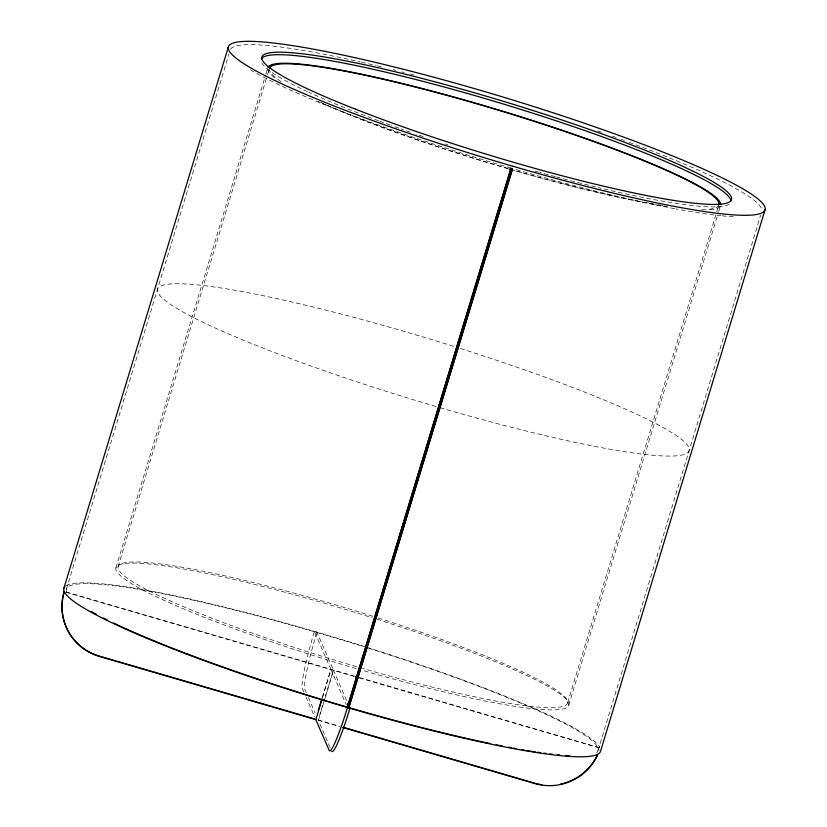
<?xml version="1.0" encoding="UTF-8"?>
<svg xmlns="http://www.w3.org/2000/svg" width="827" height="827" viewBox="0 0 827 827"><rect width="100%" height="100%" fill="white"/><g stroke="black" fill="none" stroke-linecap="round" stroke-linejoin="round"><path stroke-width="0.62" stroke-dasharray="4.13 3.1" d="M66.387 589.124L229.017 53.827M115.894 567.87L265.508 75.422M265.88 74.182L267.762 68.01A236.605 26.784 16.9 0 0 274.409 77.573M118.075 566.712L267.183 75.939M267.555 74.709L269.437 68.527M322.344 697.306L330.862 669.27L314.415 631.404L316.927 632.138L333.374 670.004L318.188 719.986L339.215 726.127M322.499 697.668L331.017 669.622L346.296 704.79M330.159 747.536L318.343 720.348L324.639 699.621M325.011 698.401L333.529 670.356L347.278 702.009M567.58 702.94L718.57 205.995M568.749 705.121L718.374 212.673M718.746 211.443L720.617 205.272A236.605 26.784 16.9 0 1 709.535 209.831M598.035 750.43L760.675 215.134M66.625 592.122L354.463 676.155M359.311 677.571L600.082 747.866A52.577 51.998 -23.5 0 1 599.306 750.234M65.55 592.122L354.618 676.517M359.425 677.923L599.399 747.98M318.343 720.348L339.37 726.488M306.372 692.799L304.832 689.253A52.577 5.003 -73.7 0 1 316.927 632.138M308.43 697.523L315.108 712.895M303.86 692.065L302.32 688.519A52.577 5.003 -73.7 0 1 314.415 631.404M305.918 696.799L314.653 716.895M378.342 618.038A234.858 26.588 16.9 0 1 567.529 703.115A234.858 26.588 16.9 0 1 362.608 668.412M356.675 666.686A234.858 26.588 16.9 0 1 118.147 566.464A234.858 26.588 16.9 0 1 373.608 616.539M376.905 619.206A236.605 26.784 16.9 0 1 568.728 705.224A236.605 26.784 16.9 0 1 362.247 670.325M356.272 668.598A236.605 26.784 16.9 0 1 115.945 567.684A236.605 26.784 16.9 0 1 372.14 617.686M667.74 206.616A236.605 26.784 16.9 0 1 514.115 170.476M508.14 168.739A236.605 26.784 16.9 0 1 327.451 105.629M326.241 105.101A236.605 26.784 16.9 0 1 318.085 101.483M718.942 204.755A234.858 26.588 16.9 0 1 699.89 209.479M662.665 205.499A234.858 26.588 16.9 0 1 513.96 170.228M508.036 168.501A234.858 26.588 16.9 0 1 318.271 101.235M281.077 81.646A234.858 26.588 16.9 0 1 269.344 69.334M729.145 204.176A245.371 27.777 16.9 0 1 598.21 187.564M595.719 186.964A245.371 27.777 16.9 0 1 568.469 180.131M567.281 179.821A245.371 27.777 16.9 0 1 556.478 176.978M555.268 176.647A245.371 27.777 16.9 0 1 539.804 172.45M538.615 172.119A245.371 27.777 16.9 0 1 535.028 171.127M447.665 144.735A245.371 27.777 16.9 0 1 445.35 143.981M423.104 136.569A245.371 27.777 16.9 0 1 416.074 134.16M410.275 132.155A245.371 27.777 16.9 0 1 401.126 128.94M398.697 128.082A245.371 27.777 16.9 0 1 391.502 125.497M390.313 125.073A245.371 27.777 16.9 0 1 379.769 121.218M378.539 120.763A245.371 27.777 16.9 0 1 308.667 92.21M307.634 91.735A245.371 27.777 16.9 0 1 261.88 63.121M733.394 216.736A277.789 31.447 16.9 0 1 722.343 215.868M721.134 215.744A277.789 31.447 16.9 0 1 675.876 208.9M674.687 208.673A277.789 31.447 16.9 0 1 513.526 168.853M510.952 168.098A277.789 31.447 16.9 0 1 247.904 68.341M230.537 49.227A277.789 31.447 16.9 0 1 360.179 61.891M361.389 62.159A277.789 31.447 16.9 0 1 376.161 65.591M377.412 65.891A277.789 31.447 16.9 0 1 383.728 67.411M393.27 69.747A277.789 31.447 16.9 0 1 395.688 70.347M401.757 71.877A277.789 31.447 16.9 0 1 404.207 72.497M410.285 74.048A277.789 31.447 16.9 0 1 413.913 74.988M598.055 131.069A277.789 31.447 16.9 0 1 601.56 132.299M612.466 136.186A277.789 31.447 16.9 0 1 616.105 137.499M620.912 139.246A277.789 31.447 16.9 0 1 624.478 140.549M629.192 142.296A277.789 31.447 16.9 0 1 761.429 208.363M65.829 585.878A280.425 31.746 16.9 0 1 365.369 646.848M366.578 647.231A280.425 31.746 16.9 0 1 599.751 747.226M66.687 592.173A277.789 31.447 16.9 0 1 363.828 646.673M368.656 648.203A277.789 31.447 16.9 0 1 596.164 752.911M460.484 348.518A277.789 31.447 16.9 0 1 689.087 450.736A277.789 31.447 16.9 0 1 440.936 407.959M436.067 406.533A277.789 31.447 16.9 0 1 157.543 289.078A277.789 31.447 16.9 0 1 455.522 346.947"/><path stroke-width="1.24" d="M63.865 588.359L228.386 46.86M318.271 710.724L321.6 699.745M347.319 707.137L347.474 707.498A52.577 5.003 -73.7 0 1 329.187 750.347L315.831 719.614L322.127 698.887M64.919 586.622A280.425 31.746 16.9 0 0 347.33 707.457L510.952 168.098M347.33 707.457L511.086 168.45L512.492 168.863L348.736 707.86A280.425 31.746 16.9 0 0 600.557 751.185L765.089 209.644M355.6 676.496L358.184 677.241M355.713 676.837L358.339 677.602M347.474 707.498L349.986 708.232A52.577 5.003 -73.7 0 1 331.699 751.081M314.436 718.89L99.219 656.059A52.577 51.998 -23.5 0 1 64.155 591.408L64.31 591.76A52.577 51.998 -23.5 0 0 99.374 656.411L315.873 719.624M342.895 727.202L534.656 783.19A52.577 51.998 -23.5 0 0 541.954 784.761M343.081 727.564L534.811 783.541A52.577 51.998 -23.5 0 0 597.559 755.185M512.492 168.863L348.736 707.86M347.795 703.188L349.325 706.703M349.986 708.232L349.831 707.871A277.789 31.447 16.9 0 0 419.734 727.057M512.916 170.135A236.605 26.784 16.9 0 1 509.329 169.09M268.062 67.245A236.605 26.784 16.9 0 1 500.728 110.632A236.605 26.784 16.9 0 1 720.71 204.455M512.781 169.886A234.858 26.588 16.9 0 1 510.404 169.194M269.437 68.527A234.858 26.588 16.9 0 1 500.562 110.797A234.858 26.588 16.9 0 1 718.942 204.755M261.466 58.841A245.371 27.777 16.9 0 1 502.744 103.84A245.371 27.777 16.9 0 1 730.872 201.137M569.627 755.744A277.789 31.447 16.9 0 1 565.864 755.506M559.765 754.989A277.789 31.447 16.9 0 1 557.377 754.751M552.395 754.203A277.789 31.447 16.9 0 1 549.8 753.893M546.182 753.428A277.789 31.447 16.9 0 1 543.825 753.108M540.207 752.601A277.789 31.447 16.9 0 1 537.736 752.229M535.214 751.857A277.789 31.447 16.9 0 1 531.368 751.247M530.221 751.061A277.789 31.447 16.9 0 1 526.747 750.492M524.39 750.099A277.789 31.447 16.9 0 1 521.992 749.686M515.872 748.6A277.789 31.447 16.9 0 1 513.371 748.135M510.931 747.68A277.789 31.447 16.9 0 1 508.533 747.226M502.434 746.047A277.789 31.447 16.9 0 1 496.169 744.796M489.853 743.504A277.789 31.447 16.9 0 1 468.578 738.873M467.379 738.604A277.789 31.447 16.9 0 1 420.933 727.367M347.185 707.095A277.789 31.447 16.9 0 1 299.881 692.737M298.65 692.354A277.789 31.447 16.9 0 1 176.596 649.836M175.355 649.36A277.789 31.447 16.9 0 1 119.377 625.76M118.282 625.253A277.789 31.447 16.9 0 1 113.444 622.969M107.696 620.167A277.789 31.447 16.9 0 1 103.344 617.986M96.283 614.306A277.789 31.447 16.9 0 1 90.939 611.36M597.404 754.834A52.577 51.998 -23.5 0 1 578.91 776.336M577.866 777.018A52.577 51.998 -23.5 0 1 560.592 784.099M513.257 166.361L511.851 165.948A280.425 31.746 16.9 0 1 256.815 41.557A280.425 31.746 16.9 0 1 720.772 177.164A280.425 31.746 16.9 0 1 513.257 166.361M355.496 109.195A245.371 27.777 16.9 0 0 729.9 201.685A245.371 27.777 16.9 0 0 404.765 74.068A245.371 27.777 16.9 0 0 355.496 109.195"/></g></svg>
